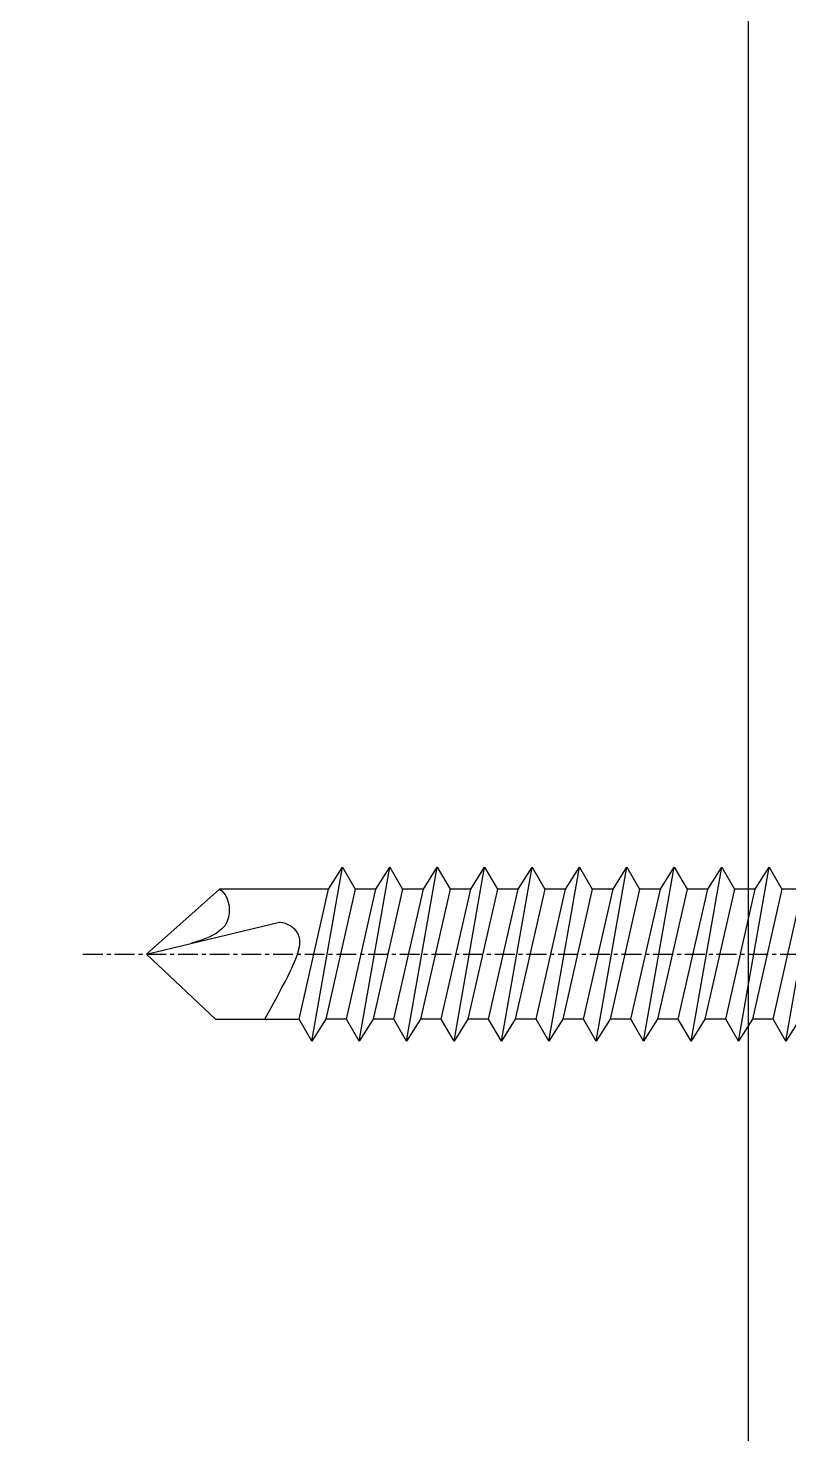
# Model space of a CAD drawing. Header units: millimetres. Extents: x -547695 to 905972, y -1055718 to 167349.
# Drawn here: x -516420.9 to -516248, y -1037717.3 to -1037397.6 of the extents above; entities that cross this region are included whole.
import ezdxf

# ---------------------------------------------------------------- set-up
doc = ezdxf.new("R2010")
doc.units = ezdxf.units.MM
doc.linetypes.add('View-XTD-CT Cua$0$View-XĐL-CT Cửa$0$CENTER', pattern=[2, 1.25, -0.25, 0.25, -0.25])
for name, color, linetype, lineweight in [('View-XTD-CT Cua$0$View-XĐL-CT Cửa$0$Hatch - Vietduc', 250, 'Continuous', 5), ('View-XTD-CT Cua$0$View-XĐL-CT Cửa$0$KT-NetThay', 7, 'Continuous', 18), ('View-XTD-CT Cua$0$View-XĐL-CT Cửa$0$Profile - Vietduc', 14, 'Continuous', 30)]:
    doc.layers.add(name, color=color, linetype=linetype, lineweight=lineweight)
doc.layers.add('View-XTD-CT Cua$0$View-XĐL-CT Cửa$0$Screw', color=253, linetype='Continuous')

# ---------------------------------------------------------------- blocks, each defined once
blk = doc.blocks.new('View-XTD-CT Cua$0$View-XĐL-CT Cửa$0$hex. head sd. 5.5x50 (elev)')
at = {"layer": 'View-XTD-CT Cua$0$View-XĐL-CT Cửa$0$Screw'}
for q in [(47.692, 2.052), (45.798, 1.005)]:
    blk.add_line((50, 0), q, dxfattribs=at)
for points in [[(29.815, -2.75), (30.218, -2.052), (29.286, 2.052), (28.848, 2.75), (28.445, 2.052), (29.377, -2.052), (29.815, -2.75), (28.848, 2.75)], [(31.311, -2.75), (31.714, -2.052), (30.782, 2.052), (30.344, 2.75), (29.942, 2.052), (30.873, -2.052), (31.311, -2.75), (30.344, 2.75)], [(32.807, -2.75), (33.21, -2.052), (32.279, 2.052), (31.841, 2.75), (31.438, 2.052), (32.369, -2.052), (32.807, -2.75), (31.841, 2.75)], [(34.304, -2.75), (34.707, -2.052), (33.775, 2.052), (33.337, 2.75), (32.934, 2.052), (33.866, -2.052), (34.304, -2.75), (33.337, 2.75)], [(35.8, -2.75), (36.203, -2.052), (35.271, 2.052), (34.833, 2.75), (34.431, 2.052), (35.362, -2.052), (35.8, -2.75), (34.833, 2.75)], [(37.297, -2.75), (37.699, -2.052), (36.768, 2.052), (36.33, 2.75), (35.927, 2.052), (36.858, -2.052), (37.297, -2.75), (36.33, 2.75)], [(38.793, -2.75), (39.196, -2.052), (38.264, 2.052), (37.826, 2.75), (37.423, 2.052), (38.355, -2.052), (38.793, -2.75), (37.826, 2.75)], [(40.289, -2.75), (40.692, -2.052), (39.76, 2.052), (39.322, 2.75), (38.92, 2.052), (39.851, -2.052), (40.289, -2.75), (39.322, 2.75)], [(41.786, -2.75), (42.188, -2.052), (41.257, 2.052), (40.819, 2.75), (40.416, 2.052), (41.348, -2.052), (41.786, -2.75), (40.819, 2.75)], [(43.282, -2.75), (43.685, -2.052), (42.753, 2.052), (42.315, 2.75), (41.912, 2.052), (42.844, -2.052), (43.282, -2.75), (42.315, 2.75)], [(44.778, -2.75), (45.181, -2.052), (44.25, 2.052), (43.811, 2.75), (43.409, 2.052), (44.34, -2.052), (44.778, -2.75), (43.811, 2.75)], [(29.286, 2.052), (29.942, 2.052)], [(30.782, 2.052), (31.438, 2.052)], [(32.279, 2.052), (32.934, 2.052)], [(33.775, 2.052), (34.431, 2.052)], [(35.271, 2.052), (35.927, 2.052)], [(36.768, 2.052), (37.423, 2.052)], [(38.264, 2.052), (38.92, 2.052)], [(39.76, 2.052), (40.416, 2.052)], [(41.257, 2.052), (41.912, 2.052)], [(42.753, 2.052), (43.409, 2.052)], [(44.25, 2.052), (47.692, 2.052)], [(47.692, 2.052), (47.618, 1.995), (47.553, 1.924), (47.496, 1.84), (47.45, 1.745), (47.415, 1.641), (47.391, 1.529), (47.381, 1.411), (47.384, 1.288), (47.403, 1.162), (47.445, 1.035), (47.517, 0.908), (47.627, 0.783), (47.782, 0.661), (47.991, 0.545), (48.26, 0.436), (48.598, 0.335)], [(46.261, -2.052), (45.863, -1.326), (45.73, -1.08), (45.622, -0.876), (45.536, -0.707), (45.467, -0.566), (45.41, -0.446), (45.363, -0.339), (45.321, -0.241), (45.283, -0.148), (45.251, -0.062), (45.223, 0.019), (45.2, 0.095), (45.182, 0.166), (45.168, 0.233), (45.159, 0.295), (45.155, 0.354), (45.156, 0.409), (45.16, 0.461), (45.168, 0.509), (45.179, 0.554), (45.193, 0.596), (45.209, 0.634), (45.227, 0.67), (45.247, 0.702), (45.269, 0.732), (45.292, 0.76), (45.318, 0.786), (45.346, 0.81), (45.376, 0.834), (45.409, 0.857), (45.444, 0.879), (45.483, 0.901), (45.524, 0.923), (45.566, 0.943), (45.611, 0.962), (45.657, 0.978), (45.704, 0.991), (45.751, 1), (45.798, 1.005)], [(50, 0), (47.815, -2.052), (45.205, -2.052)], [(30.218, -2.052), (30.873, -2.052)], [(31.714, -2.052), (32.369, -2.052)], [(33.21, -2.052), (33.866, -2.052)], [(34.707, -2.052), (35.362, -2.052)], [(36.203, -2.052), (36.858, -2.052)], [(37.699, -2.052), (38.355, -2.052)], [(39.196, -2.052), (39.851, -2.052)], [(40.692, -2.052), (41.348, -2.052)], [(42.188, -2.052), (42.844, -2.052)], [(43.685, -2.052), (44.34, -2.052)]]:
    blk.add_lwpolyline(points, dxfattribs=at)
at = {"layer": 'View-XTD-CT Cua$0$View-XĐL-CT Cửa$0$Screw', "linetype": 'View-XTD-CT Cua$0$View-XĐL-CT Cửa$0$CENTER', "ltscale": 0.5}
blk.add_lwpolyline([(52, 0), (-7.451, 0)], dxfattribs=at)
blk = doc.blocks.new('View-XTD-CT Cua$0$View-XĐL-CT Cửa$0$A$C77827696')
at = {"layer": 'View-XTD-CT Cua$0$View-XĐL-CT Cửa$0$Hatch - Vietduc'}
blk.add_lwpolyline([(-4349.36, 726.93), (-4099.14, 726.93), (-4099.14, 1924.84), (-4349.36, 1924.84)], close=True, dxfattribs=at)
at = {"layer": 'View-XTD-CT Cua$0$View-XĐL-CT Cửa$0$Profile - Vietduc'}
blk.add_lwpolyline([(-4099.14, 1046.54), (-3949.14, 1046.54), (-3949.14, 746.54), (-4099.14, 746.54)], close=True, dxfattribs=at)
at = {"layer": 'View-XTD-CT Cua$0$View-XĐL-CT Cửa$0$Screw', "xscale": -4.999999999999999, "yscale": 4.999999999999999, "zscale": 4.999999999999999}
blk.add_blockref('View-XTD-CT Cua$0$View-XĐL-CT Cửa$0$hex. head sd. 5.5x50 (elev)', (-3944.14, 896.54), dxfattribs=at)

msp = doc.modelspace()

# ---------------------------------------------------------------- block references
at = {"layer": 'View-XTD-CT Cua$0$View-XĐL-CT Cửa$0$KT-NetThay', "xscale": 1.44, "yscale": 1.44, "zscale": 1.44}
msp.add_blockref('View-XTD-CT Cua$0$View-XĐL-CT Cửa$0$A$C77827696', (-510354.47, -1038899.17), dxfattribs=at)

doc.saveas('drawing.dxf')
